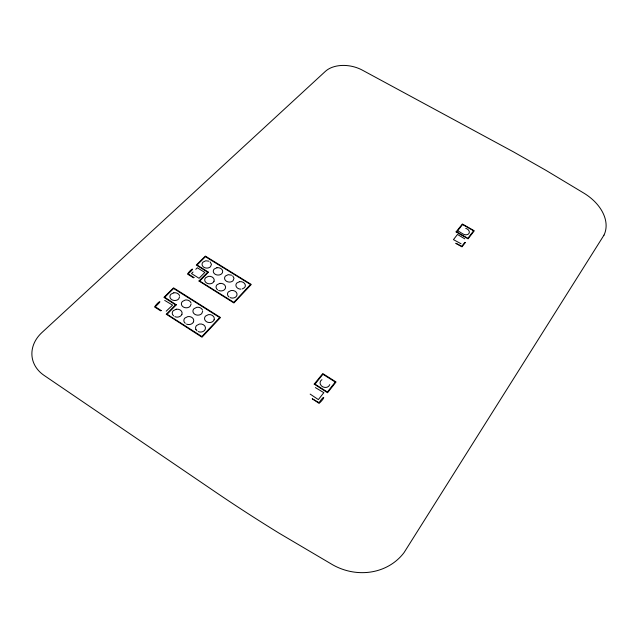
<?xml version="1.0" encoding="UTF-8"?>
<svg xmlns="http://www.w3.org/2000/svg" width="638" height="638" viewBox="0 0 638 638"><rect width="100%" height="100%" fill="white"/><g stroke="black" fill="none" stroke-linecap="round" stroke-linejoin="round"><path stroke-width="0.96" d="M202.677 311.312L201.72 313.625A4.897 3.956 1.9 0 1 194.837 314.319A4.897 3.956 1.9 0 1 193.936 308.744L196.783 307.309A4.897 3.956 1.9 0 1 202.326 309.741L202.469 310.164M191.121 304.007L190.14 306.304A4.889 3.924 1.2 0 1 183.266 306.974A4.889 3.924 1.2 0 1 182.412 301.447L185.267 300.027A4.889 3.924 1.2 0 1 190.786 302.452L190.922 302.867M179.637 296.742L178.64 299.023A4.881 3.884 0.5 0 1 171.766 299.677A4.881 3.884 0.5 0 1 170.96 294.198L173.823 292.794M329.758 384.634C328.379 388.853 321.616 388.095 320.308 384.14A4.968 4.235 14.2 0 1 321.432 380.057L321.983 379.73M193.553 321.767L192.756 323.003A4.944 4.019 0.9 0 1 186.503 324.088M181.918 314.359L181.104 315.579A4.937 3.98 0.2 0 1 174.852 316.647M461.059 243.756L453.459 239.633L457.47 234.457L464.807 238.851M310.172 394.101L318.354 399.611L323.825 392.657L315.355 387.593M193.051 272.027L191.504 273.566L199.056 278.28L204.83 272.45L197.309 267.777L195.778 269.308M164.724 300.418L172.587 305.124L166.215 311.185M242.32 288.91L244.498 287.706L245.215 286.558A4.737 3.764 5.8 0 0 239.521 281.685M176.224 309.223L173.329 310.666A4.937 3.98 0.2 0 0 172.595 314.598L173.608 315.85M239.537 281.661L236.834 283.017A4.737 3.764 5.8 0 0 236.331 286.749A4.737 3.764 5.8 0 0 240.151 289.11L240.957 289.094M219.767 283.384L217.016 284.747A4.769 3.796 4.2 0 0 217.351 289.636L217.566 289.764M216.936 267.705L214.216 269.029A4.721 3.7 4.2 0 0 215.166 274.26A4.721 3.7 4.2 0 0 221.777 273.662L222.51 272.53A4.721 3.7 4.2 0 0 216.912 267.721M208.921 261.181L205.739 260.79L203.012 262.098A4.713 3.676 3.5 0 0 203.913 267.29A4.713 3.676 3.5 0 0 210.524 266.708L211.465 264.331L210.117 261.923M218.69 290.465L220.269 290.888A4.777 3.796 4.2 0 0 224.672 289.477L225.413 288.312A4.769 3.796 4.2 0 0 219.743 283.408M230.159 297.611L231.738 298.034A4.785 3.828 5 0 0 236.14 296.606L236.873 295.434A4.785 3.828 5 0 0 231.147 290.481L228.436 291.853A4.785 3.828 5 0 0 228.795 296.774L229.026 296.909M465.732 228.364L467.08 228.914A4.354 3.182 19.9 0 1 468.858 233.588A4.354 3.182 19.9 0 1 463.116 234.042L458.259 231.036M231.61 275.185L228.197 274.659L225.493 275.999A4.729 3.732 5 0 0 226.49 281.278A4.729 3.732 5 0 0 233.101 280.664L234.002 278.24L232.718 275.871M195.938 329.503L196.967 330.771M185.251 323.283L184.23 322.031A4.944 4.019 0.9 0 1 184.916 318.051L187.811 316.592A4.944 4.019 0.9 0 1 193.529 321.791M179.453 295.617L179.334 295.179A4.881 3.884 0.5 0 0 173.799 292.818M176.2 309.239A4.937 3.98 0.2 0 1 181.886 314.382M198.227 331.577A4.952 4.051 1.7 0 0 204.479 330.468L205.269 329.232A4.952 4.051 1.7 0 0 199.447 324.032L196.6 325.492A4.952 4.051 1.7 0 0 195.93 329.495M312.293 398.79L319.064 403.383C325.037 398.287 325.468 393.223 319.064 402.658L312.293 398.79M456.074 231.897L468.077 238.859L474.289 230.796L462.367 223.994L456.074 231.897M314.199 384.108L327.557 392.745L336.051 381.987L322.772 373.565L314.199 384.108M193.96 277.522L193.521 277.825L187.516 274.093C190.722 268.813 196.632 266.206 188.194 273.846L193.96 277.522M161.167 310.562L160.712 310.889L154.571 306.982C158.049 301.359 164.221 298.592 155.281 306.719L161.167 310.562M208.443 272.171L199.758 281.063L233.803 302.316L250.495 284.492L205.428 256.715L197.086 265.009L208.443 272.171M198.976 280.999L233.899 302.97L251.284 284.468L205.356 256.093L196.289 265.049L207.645 272.211L198.976 280.999M176.343 304.804L167.1 314.271L201.911 336.529L219.679 317.557L173.616 288.496L164.74 297.308L176.343 304.804M166.287 314.207L201.991 337.223L220.501 317.525L173.544 287.842L163.91 297.364L175.514 304.86L166.287 314.207M603.979 235.143L404.077 552.564A56.487 51.941 29.1 0 1 332.693 564.805L279.029 533.137A996.915 530.672 22.5 0 1 214.783 491.563L44.07 375.383A37.53 30.09 -9.2 0 1 41.964 332.51L325.396 71.352A27.402 18.151 12 0 1 362.344 70.14L513.502 151.892L545.857 170.282L584.344 193.418A43.559 30.13 23.7 0 1 603.979 235.143M214.145 319.782L213.371 321.002A4.905 3.987 2.7 0 1 206.489 321.712A4.905 3.987 2.7 0 1 205.54 316.089L208.379 314.638A4.905 3.987 2.7 0 1 214.121 319.805M214.033 281.238L213.283 282.387A4.761 3.764 3.5 0 1 206.6 283.001A4.761 3.764 3.5 0 1 205.675 277.69L208.427 276.342A4.761 3.764 3.5 0 1 214.009 281.262M465.349 242.584L461.992 246.842L455.779 243.285L461.8 246.26L464.783 242.352L465.349 242.584M473.595 230.804L467.885 238.293L456.76 231.961L462.542 224.544L473.595 230.804M335.229 382.026L327.406 392.011L315.012 384.164L322.908 374.283L335.229 382.026"/></g></svg>
